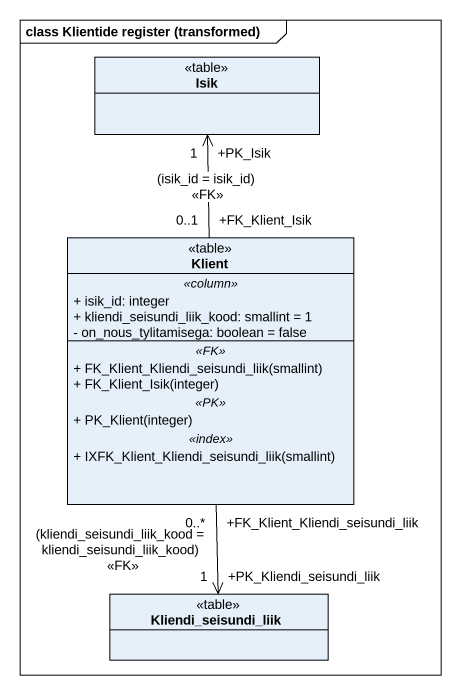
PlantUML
@startuml
mainframe class Klientide register (transformed)
hide circle
hide empty members
skinparam classAttributeIconSize 0
class Isik <<table>>
class Klient <<table>> {
  .. <<column>> ..
  + isik_id: integer
  + kliendi_seisundi_liik_kood: smallint = 1
  - on_nous_tylitamisega: boolean = false
  .. <<FK>> ..
  + FK_Klient_Kliendi_seisundi_liik(smallint)
  + FK_Klient_Isik(integer)
  .. <<PK>> ..
  + PK_Klient(integer)
  .. <<index>> ..
  + IXFK_Klient_Kliendi_seisundi_liik(smallint)
}
class Kliendi_seisundi_liik <<table>>
Klient "+FK_Klient_Isik\n0..1" -up-> "+PK_Isik\n1" Isik : (isik_id = isik_id)\n<<FK>>
Klient "+FK_Klient_Kliendi_seisundi_liik\n0..*" --> "+PK_Kliendi_seisundi_liik\n1" Kliendi_seisundi_liik : (kliendi_seisundi_liik_kood = kliendi_seisundi_liik_kood)\n<<FK>>
@enduml
